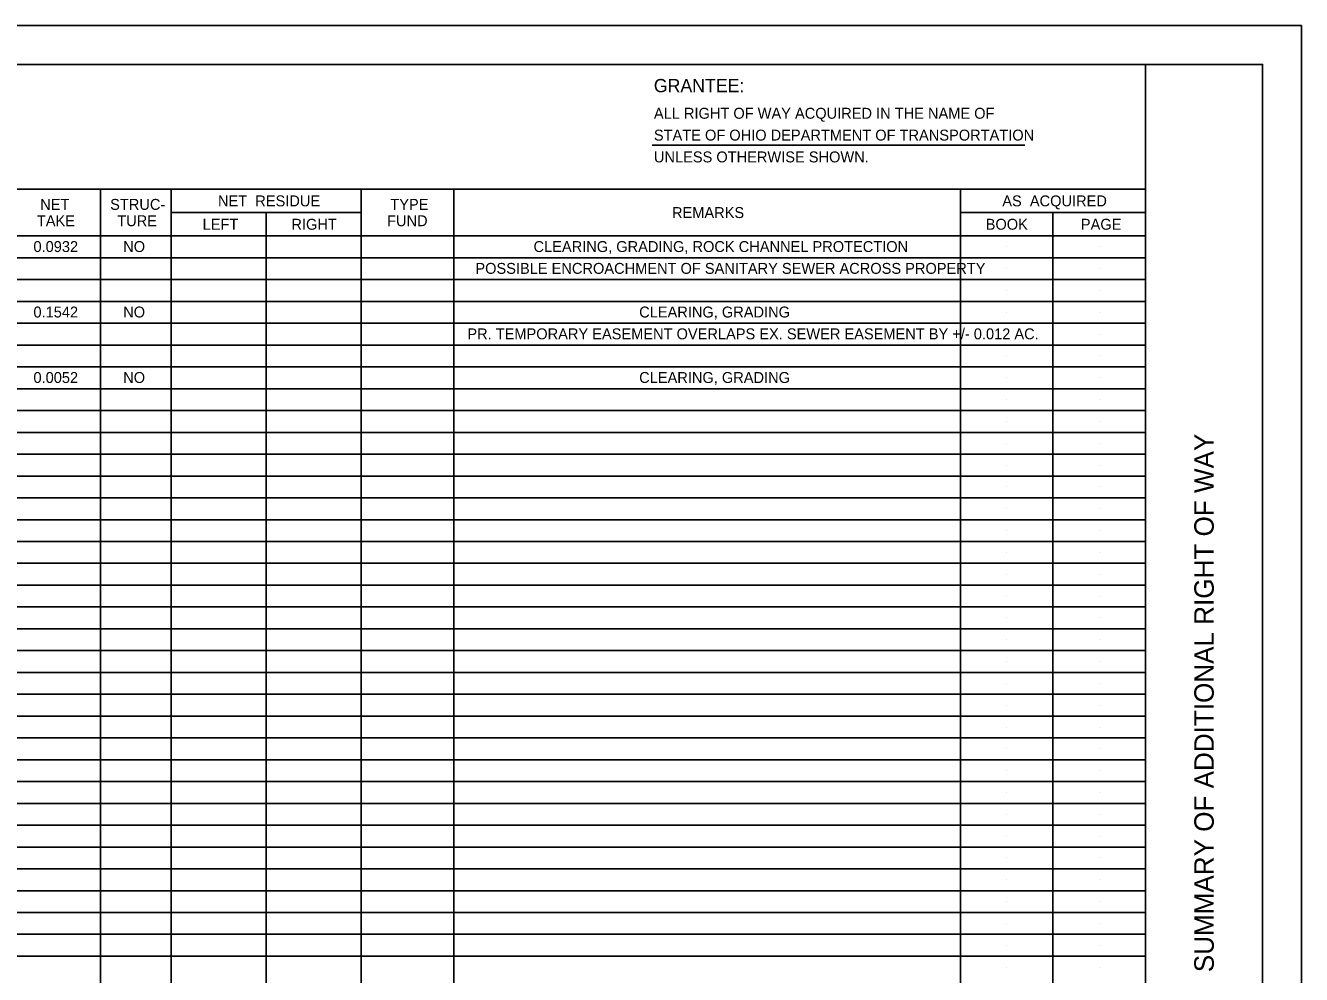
# Model space of a CAD drawing. Extents: x 0 to 34, y 0 to 22.
# Drawn here: x 17.63 to 34, y 9.82 to 22 of the extents above; entities that cross this region are included whole.
import ezdxf

# ---------------------------------------------------------------- set-up
doc = ezdxf.new("R2010")
doc.units = 0
for name, color, linetype in [('SH_Border', 7, 'Continuous'), ('SH_Cut_Line', 7, 'Continuous'), ('SH_Data', 7, 'Continuous'), ('SH_Text', 7, 'Continuous')]:
    doc.layers.add(name, color=color, linetype=linetype)

msp = doc.modelspace()

# ---------------------------------------------------------------- linework, layer by layer
at = {"layer": 'SH_Border'}
msp.add_line((32, 0.5), (32, 21.5), dxfattribs=at)
msp.add_lwpolyline([(1.5, 21.5), (33.5, 21.5), (33.5, 0.5), (1.5, 0.5)], close=True, dxfattribs=at)
at = {"layer": 'SH_Cut_Line'}
msp.add_lwpolyline([(0, 0), (34, 0), (34, 22), (0, 22)], close=True, dxfattribs=at)
at = {"layer": 'SH_Data'}
for p, q in [((1.5, 19.9), (32, 19.9)), ((18.594, 19.9), (18.594, 3.34)), ((19.5, 19.9), (19.5, 3.34)), ((21.937, 19.9), (21.937, 3.34)), ((23.125, 19.9), (23.125, 3.34)), ((29.625, 19.9), (29.625, 3.34)), ((19.5, 19.6), (21.937, 19.6)), ((20.719, 19.6), (20.719, 3.34)), ((29.625, 19.6), (32, 19.6)), ((30.812, 19.6), (30.812, 3.34)), ((1.5, 19.3), (32, 19.3)), ((30.219, 19.16), (30.219, 19.16)), ((31.406, 19.16), (31.406, 19.16)), ((1.5, 19.02), (32, 19.02)), ((30.219, 18.88), (30.219, 18.88)), ((31.406, 18.88), (31.406, 18.88)), ((1.5, 18.74), (32, 18.74)), ((30.219, 18.6), (30.219, 18.6)), ((31.406, 18.6), (31.406, 18.6)), ((1.5, 18.46), (32, 18.46)), ((1.5, 18.18), (32, 18.18)), ((30.219, 18.32), (30.219, 18.32)), ((31.406, 18.32), (31.406, 18.32)), ((30.219, 18.04), (30.219, 18.04)), ((31.406, 18.04), (31.406, 18.04)), ((1.5, 17.9), (32, 17.9)), ((30.219, 17.76), (30.219, 17.76)), ((31.406, 17.76), (31.406, 17.76)), ((1.5, 17.62), (32, 17.62)), ((30.219, 17.48), (30.219, 17.48)), ((31.406, 17.48), (31.406, 17.48)), ((1.5, 17.34), (32, 17.34)), ((30.219, 17.2), (30.219, 17.2)), ((31.406, 17.2), (31.406, 17.2)), ((1.5, 17.06), (32, 17.06)), ((30.219, 16.92), (30.219, 16.92)), ((31.406, 16.92), (31.406, 16.92)), ((1.5, 16.78), (32, 16.78)), ((30.219, 16.64), (30.219, 16.64)), ((31.406, 16.64), (31.406, 16.64)), ((1.5, 16.5), (32, 16.5)), ((1.5, 16.22), (32, 16.22)), ((30.219, 16.36), (30.219, 16.36)), ((31.406, 16.36), (31.406, 16.36)), ((30.219, 16.08), (30.219, 16.08)), ((31.406, 16.08), (31.406, 16.08)), ((1.5, 15.94), (32, 15.94)), ((30.219, 15.8), (30.219, 15.8)), ((31.406, 15.8), (31.406, 15.8)), ((1.5, 15.66), (32, 15.66)), ((30.219, 15.52), (30.219, 15.52)), ((31.406, 15.52), (31.406, 15.52)), ((1.5, 15.38), (32, 15.38)), ((30.219, 15.24), (30.219, 15.24)), ((31.406, 15.24), (31.406, 15.24)), ((1.5, 15.1), (32, 15.1)), ((30.219, 14.96), (30.219, 14.96)), ((31.406, 14.96), (31.406, 14.96)), ((1.5, 14.82), (32, 14.82)), ((30.219, 14.68), (30.219, 14.68)), ((31.406, 14.68), (31.406, 14.68)), ((1.5, 14.54), (32, 14.54)), ((1.5, 14.26), (32, 14.26)), ((30.219, 14.4), (30.219, 14.4)), ((31.406, 14.4), (31.406, 14.4)), ((30.219, 14.12), (30.219, 14.12)), ((31.406, 14.12), (31.406, 14.12)), ((1.5, 13.98), (32, 13.98)), ((30.219, 13.84), (30.219, 13.84)), ((31.406, 13.84), (31.406, 13.84)), ((1.5, 13.7), (32, 13.7)), ((30.219, 13.56), (30.219, 13.56)), ((31.406, 13.56), (31.406, 13.56)), ((1.5, 13.42), (32, 13.42)), ((30.219, 13.28), (30.219, 13.28)), ((31.406, 13.28), (31.406, 13.28)), ((1.5, 13.14), (32, 13.14)), ((30.219, 13), (30.219, 13)), ((31.406, 13), (31.406, 13)), ((1.5, 12.86), (32, 12.86)), ((30.219, 12.72), (30.219, 12.72)), ((31.406, 12.72), (31.406, 12.72)), ((1.5, 12.58), (32, 12.58)), ((30.219, 12.44), (30.219, 12.44)), ((31.406, 12.44), (31.406, 12.44)), ((1.5, 12.3), (32, 12.3)), ((30.219, 12.16), (30.219, 12.16)), ((31.406, 12.16), (31.406, 12.16)), ((1.5, 12.02), (32, 12.02)), ((30.219, 11.88), (30.219, 11.88)), ((31.406, 11.88), (31.406, 11.88)), ((1.5, 11.74), (32, 11.74)), ((1.5, 11.46), (32, 11.46)), ((30.219, 11.6), (30.219, 11.6)), ((31.406, 11.6), (31.406, 11.6)), ((30.219, 11.32), (30.219, 11.32)), ((31.406, 11.32), (31.406, 11.32)), ((1.5, 11.18), (32, 11.18)), ((30.219, 11.04), (30.219, 11.04)), ((31.406, 11.04), (31.406, 11.04)), ((1.5, 10.9), (32, 10.9)), ((30.219, 10.76), (30.219, 10.76)), ((31.406, 10.76), (31.406, 10.76)), ((1.5, 10.62), (32, 10.62)), ((30.219, 10.48), (30.219, 10.48)), ((31.406, 10.48), (31.406, 10.48)), ((1.5, 10.34), (32, 10.34)), ((30.219, 10.2), (30.219, 10.2)), ((31.406, 10.2), (31.406, 10.2)), ((1.5, 10.06), (32, 10.06)), ((30.219, 9.92), (30.219, 9.92)), ((31.406, 9.92), (31.406, 9.92))]:
    msp.add_line(p, q, dxfattribs=at)
at = {"layer": 'SH_Text'}
msp.add_line((25.671, 20.467), (30.451, 20.467), dxfattribs=at)

# ---------------------------------------------------------------- texts
at = {"layer": 'SH_Data'}
for s, p in [('NET  RESIDUE', (20.101, 19.68)), ('AS  ACQUIRED', (30.162, 19.68)), ('NET', (17.82, 19.635)), ('STRUC-', (18.718, 19.635)), ('TYPE', (22.312, 19.635)), ('REMARKS', (25.925, 19.53)), ('TAKE', (17.778, 19.425)), ('TURE', (18.809, 19.425)), ('LEFT', (19.904, 19.38)), ('RIGHT', (21.043, 19.38)), ('FUND', (22.27, 19.425)), ('BOOK', (29.949, 19.38)), ('PAGE', (31.17, 19.38)), ('0.0932', (17.734, 19.094)), ('NO', (18.885, 19.094)), ('CLEARING, GRADING, ROCK CHANNEL PROTECTION', (24.149, 19.094)), ('POSSIBLE ENCROACHMENT OF SANITARY SEWER ACROSS PROPERTY', (23.403, 18.814)), ('0.1542', (17.734, 18.254)), ('NO', (18.885, 18.254)), ('CLEARING, GRADING', (25.504, 18.254)), ('PR. TEMPORARY EASEMENT OVERLAPS EX. SEWER EASEMENT BY +/- 0.012 AC.', (23.3, 17.974)), ('0.0052', (17.734, 17.414)), ('NO', (18.885, 17.414)), ('CLEARING, GRADING', (25.504, 17.414))]:
    msp.add_text(s, height=0.14, dxfattribs=at).set_placement(p)
msp.add_text('SUMMARY OF ADDITIONAL RIGHT OF WAY', height=0.25, rotation=90, dxfattribs=at).set_placement((32.875, 9.854))
at = {"layer": 'SH_Text'}
for s, height, p in [('GRANTEE:', 0.17, (25.692, 21.144)), ('ALL RIGHT OF WAY ACQUIRED IN THE NAME OF', 0.14, (25.693, 20.804)), ('STATE OF OHIO DEPARTMENT OF TRANSPORTATION     ', 0.14, (25.693, 20.524)), ('UNLESS OTHERWISE SHOWN.', 0.14, (25.693, 20.244))]:
    msp.add_text(s, height=height, dxfattribs=at).set_placement(p)

doc.saveas('drawing.dxf')
